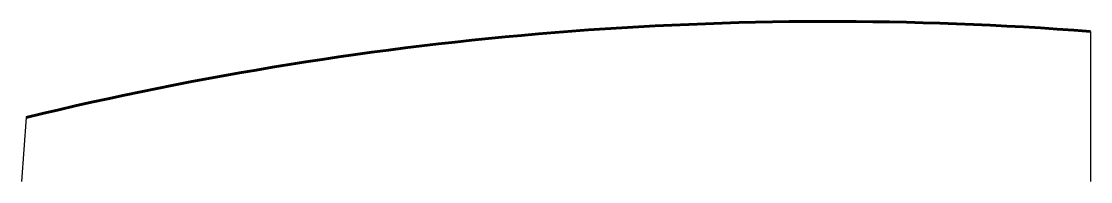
# Model space of a CAD drawing. Header units: millimetres. Extents: x -54.6 to -1, y -20 to -12.
import ezdxf

# ---------------------------------------------------------------- set-up
doc = ezdxf.new("R2010")
doc.units = ezdxf.units.MM
doc.linetypes.add('K5LT_BASIC', pattern=[0])
doc.layers.get('0').update_dxf_attribs({"true_color": 0xffffff})

msp = doc.modelspace()

# ---------------------------------------------------------------- linework, layer by layer
for p, q in [((-1.038, -12.5), (-1.038, -20)), ((-54.353, -16.803), (-54.593, -20.009))]:
    msp.add_line(p, q)
at = {"color": 5, "linetype": 'K5LT_BASIC', "lineweight": 60, "true_color": 0x0000ff}
msp.add_arc((-14.106, -183.012), 171.012, 85.61757, 103.61192, dxfattribs=at)

doc.saveas('drawing.dxf')
